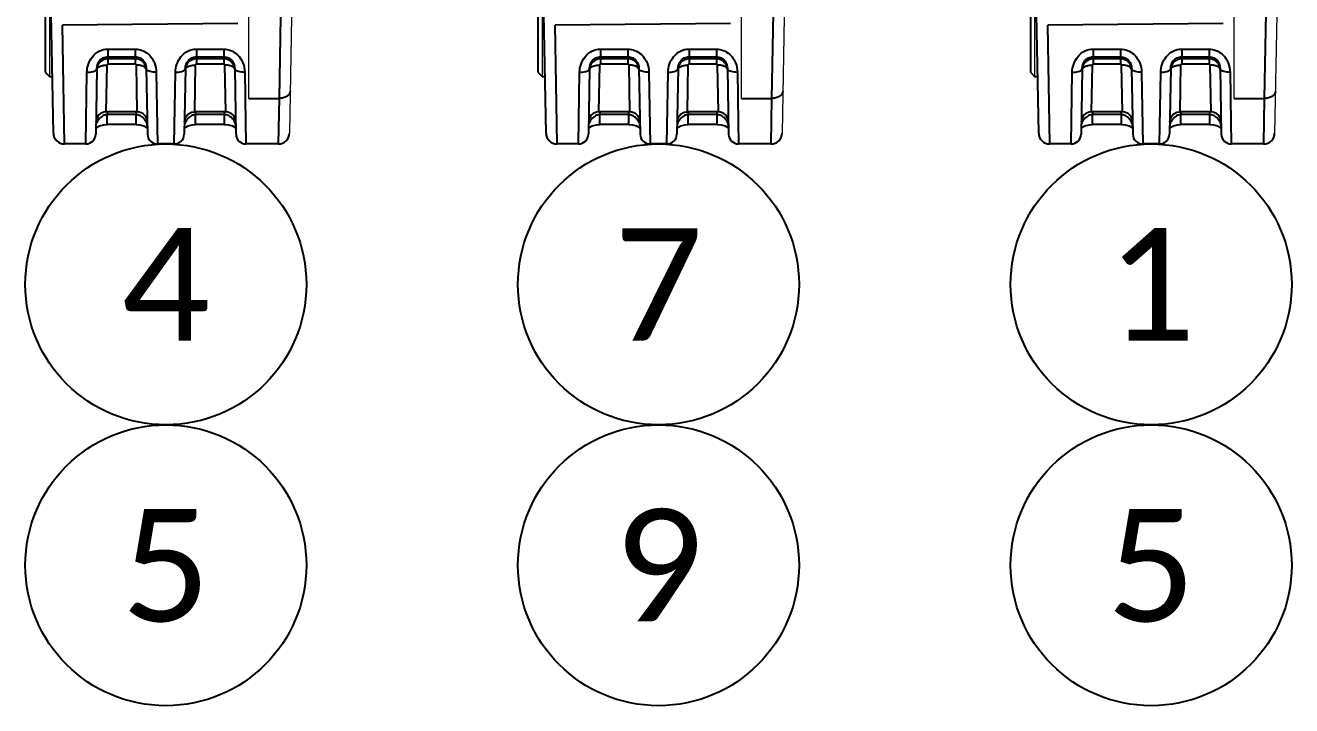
# Model space of a CAD drawing. Header units: inches. Extents: x 0 to 316, y -1 to 150.
# Drawn here: x 253.35 to 253.914, y 26.57 to 26.873 of the extents above; entities that cross this region are included whole.
import ezdxf
from ezdxf.enums import TextEntityAlignment as Align

# ---------------------------------------------------------------- set-up
doc = ezdxf.new("R2010")
doc.units = ezdxf.units.IN
doc.header["$MEASUREMENT"] = 0
doc.linetypes.add('DASHED', pattern=[0.75, 0.5, -0.25])
doc.linetypes.add('HIDDEN2', pattern=[0.1875, 0.125, -0.0625])
doc.styles.add('Calibri', font='calibri.ttf')

# ---------------------------------------------------------------- blocks, each defined once
blk = doc.blocks.new('AB 5069-Module Base')
at = {"color": 7, "linetype": 'Continuous', "lineweight": 0}
for p, q in [((0.5315, -2.7444), (0.5315, 1.261)), ((0.1772, -2.706), (0.1772, -2.3917)), ((0.6099, -2.4453), (0.6036, -2.8062))]:
    blk.add_line(p, q, dxfattribs=at)
at = {"color": 7, "linetype": 'Continuous'}
for p, q in [((0.5906, -2.4334), (0.5852, -2.7444)), ((0.1693, -2.5201), (0.1693, -2.698)), ((0.1838, -2.8062), (0.1801, -2.5943)), ((0.5122, -2.6113), (0.2001, -2.6143)), ((0.2035, -2.8256), (0.2001, -2.6143)), ((0.2808, -2.6566), (0.3294, -2.6566)), ((0.2808, -2.6566), (0.2808, -2.6704)), ((0.3294, -2.6566), (0.3294, -2.6704)), ((0.4383, -2.6566), (0.4869, -2.6566)), ((0.4383, -2.6566), (0.4383, -2.6704)), ((0.4869, -2.6566), (0.4869, -2.6704)), ((0.2808, -2.6704), (0.3294, -2.6704)), ((0.2808, -2.6704), (0.2808, -2.674)), ((0.3295, -2.674), (0.2808, -2.674)), ((0.2808, -2.674), (0.2808, -2.6834)), ((0.3295, -2.674), (0.3294, -2.6704)), ((0.3295, -2.674), (0.3295, -2.6834)), ((0.4383, -2.6704), (0.4382, -2.674)), ((0.487, -2.674), (0.4382, -2.674)), ((0.4382, -2.674), (0.4382, -2.6834)), ((0.4383, -2.6704), (0.4869, -2.6704)), ((0.487, -2.674), (0.4869, -2.6704)), ((0.487, -2.674), (0.487, -2.6834)), ((0.1693, -2.698), (0.1772, -2.706)), ((0.2414, -2.8256), (0.2434, -2.6981)), ((0.2611, -2.6911), (0.2591, -2.8081)), ((0.2788, -2.6852), (0.2772, -2.7685)), ((0.3295, -2.6834), (0.2808, -2.6834)), ((0.3331, -2.7685), (0.3314, -2.6852)), ((0.3491, -2.6911), (0.3512, -2.8082)), ((0.3668, -2.6981), (0.3689, -2.8256)), ((0.3988, -2.8256), (0.4009, -2.6981)), ((0.4186, -2.6911), (0.4166, -2.8081)), ((0.4363, -2.6852), (0.4347, -2.7685)), ((0.487, -2.6834), (0.4382, -2.6834)), ((0.4905, -2.7685), (0.4889, -2.6852)), ((0.5066, -2.6911), (0.5086, -2.8082)), ((0.5243, -2.6981), (0.525, -2.7397)), ((0.1821, -2.706), (0.1772, -2.706)), ((0.525, -2.7397), (0.5251, -2.7449)), ((0.5251, -2.7449), (0.5264, -2.8256)), ((0.5315, -2.7444), (0.5852, -2.7444)), ((0.5852, -2.7444), (0.5839, -2.8256)), ((0.333, -2.7685), (0.2772, -2.7685)), ((0.2795, -2.7684), (0.2794, -2.7734)), ((0.3309, -2.7734), (0.3308, -2.7684)), ((0.4905, -2.7685), (0.4347, -2.7685)), ((0.4369, -2.7684), (0.4368, -2.7734)), ((0.4884, -2.7734), (0.4883, -2.7684)), ((0.266, -2.7932), (0.2734, -2.7913)), ((0.2734, -2.7913), (0.2794, -2.7908)), ((0.3309, -2.7734), (0.2794, -2.7734)), ((0.2794, -2.7908), (0.2794, -2.7734)), ((0.3309, -2.7908), (0.2794, -2.7908)), ((0.3309, -2.7908), (0.3309, -2.7734)), ((0.3309, -2.7908), (0.3378, -2.7914)), ((0.3378, -2.7914), (0.3448, -2.7935)), ((0.3448, -2.7935), (0.3499, -2.7962)), ((0.4235, -2.7932), (0.4309, -2.7913)), ((0.4309, -2.7913), (0.4368, -2.7908)), ((0.4884, -2.7734), (0.4368, -2.7734)), ((0.4368, -2.7908), (0.4368, -2.7734)), ((0.4884, -2.7908), (0.4368, -2.7908)), ((0.4884, -2.7908), (0.4884, -2.7734)), ((0.4884, -2.7908), (0.4952, -2.7914)), ((0.4952, -2.7914), (0.5022, -2.7935)), ((0.5022, -2.7935), (0.5074, -2.7962)), ((0.3499, -2.7962), (0.351, -2.797)), ((0.5074, -2.7962), (0.5084, -2.797)), ((0.2414, -2.8256), (0.2035, -2.8256)), ((0.3989, -2.8256), (0.3689, -2.8256)), ((0.5839, -2.8256), (0.5263, -2.8256))]:
    blk.add_line(p, q, dxfattribs=at)
for points in [[(0.4169, -2.7859), (0.4187, -2.7786), (0.4232, -2.7727), (0.4298, -2.7692), (0.4347, -2.7685)], [(0.2593, -2.7971), (0.2606, -2.796), (0.266, -2.7932)], [(0.4168, -2.7971), (0.418, -2.796), (0.4235, -2.7932)]]:
    blk.add_lwpolyline(points, dxfattribs=at)
for centre, radius, start, end in [((0.3295, -2.6938), 0.0198, 71.2467, 89.9447), ((0.4869, -2.6938), 0.0198, 71.2467, 89.9447), ((0.2808, -2.6938), 0.0197, 172.2954, 178.9826), ((0.3294, -2.6938), 0.0198, 25.2523, 36.4227), ((0.4382, -2.6938), 0.0197, 172.2954, 178.9826), ((0.4869, -2.6938), 0.0198, 25.2523, 36.4227), ((0.2772, -2.7862), 0.0177, 90, 179), ((0.3331, -2.7862), 0.0177, 1.0214, 90), ((0.4905, -2.7862), 0.0177, 1.0174, 90), ((0.3306, -2.7887), 0.0153, 83.8451, 89.0763), ((0.3305, -2.7901), 0.0167, 73.1888, 83.8065), ((0.3253, -2.7984), 0.0266, 34.4738, 46.0061), ((0.4881, -2.7887), 0.0153, 83.845, 89.0763), ((0.4879, -2.7901), 0.0167, 73.1888, 83.8064), ((0.4828, -2.7984), 0.0266, 34.4738, 46.0061), ((0.2035, -2.8059), 0.0197, 181, 270), ((0.2414, -2.8079), 0.0177, 270, 359), ((0.3689, -2.8079), 0.0177, 181, 270), ((0.3988, -2.8079), 0.0177, 270, 359), ((0.5264, -2.8079), 0.0177, 181, 270), ((0.5839, -2.8059), 0.0197, 270, 359)]:
    blk.add_arc(centre, radius, start, end, dxfattribs=at)
for points, knots in [([(0.2434, -2.6981), (0.2436, -2.6882), (0.2488, -2.6725), (0.2649, -2.6592), (0.2756, -2.6566), (0.2808, -2.6566)], [0, 0, 0, 0, 0.484719, 0.740812, 1, 1, 1, 1]), ([(0.4009, -2.6981), (0.401, -2.6882), (0.4063, -2.6725), (0.4224, -2.6592), (0.433, -2.6566), (0.4383, -2.6566)], [0, 0, 0, 0, 0.484719, 0.740812, 1, 1, 1, 1]), ([(0.2611, -2.6911), (0.2612, -2.6863), (0.2638, -2.6785), (0.2721, -2.6718), (0.2779, -2.6704), (0.2808, -2.6704)], [0, 0, 0, 0, 0.455239, 0.720173, 1, 1, 1, 1]), ([(0.3294, -2.6704), (0.3323, -2.6704), (0.3381, -2.6718), (0.3464, -2.6785), (0.349, -2.6863), (0.3491, -2.6911)], [0, 0, 0, 0, 0.279908, 0.545019, 1, 1, 1, 1]), ([(0.3417, -2.6589), (0.3458, -2.6605), (0.3534, -2.6653), (0.3588, -2.6723), (0.361, -2.676)], [0, 0, 0, 0, 0.504417, 1, 1, 1, 1]), ([(0.361, -2.676), (0.3619, -2.6777), (0.3652, -2.6846), (0.3667, -2.6924), (0.3668, -2.6981)], [0, 0, 0, 0, 0.256142, 1, 1, 1, 1]), ([(0.4186, -2.6911), (0.4187, -2.6863), (0.4213, -2.6785), (0.4296, -2.6718), (0.4354, -2.6704), (0.4383, -2.6704)], [0, 0, 0, 0, 0.455239, 0.720173, 1, 1, 1, 1]), ([(0.4869, -2.6704), (0.4898, -2.6704), (0.4956, -2.6718), (0.5039, -2.6785), (0.5065, -2.6863), (0.5066, -2.6911)], [0, 0, 0, 0, 0.279908, 0.545019, 1, 1, 1, 1]), ([(0.4992, -2.6589), (0.5033, -2.6605), (0.5108, -2.6653), (0.5163, -2.6723), (0.5184, -2.676)], [0, 0, 0, 0, 0.504417, 1, 1, 1, 1]), ([(0.5184, -2.676), (0.5194, -2.6777), (0.5227, -2.6846), (0.5242, -2.6924), (0.5243, -2.6981)], [0, 0, 0, 0, 0.256142, 1, 1, 1, 1]), ([(0.2434, -2.6981), (0.2471, -2.6981), (0.253, -2.6975), (0.2593, -2.6949), (0.2606, -2.6928)], [0, 0, 0, 0, 0.598422, 1, 1, 1, 1]), ([(0.2611, -2.6934), (0.2611, -2.693), (0.2614, -2.6914), (0.2625, -2.69), (0.2635, -2.6892)], [0, 0, 0, 0, 0.224041, 1, 1, 1, 1]), ([(0.2635, -2.6892), (0.2639, -2.6889), (0.2659, -2.6876), (0.2682, -2.6867), (0.27, -2.6863)], [0, 0, 0, 0, 0.219297, 1, 1, 1, 1]), ([(0.27, -2.6863), (0.2707, -2.6861), (0.2736, -2.6854), (0.2765, -2.6852), (0.2788, -2.6852)], [0, 0, 0, 0, 0.239434, 1, 1, 1, 1]), ([(0.2808, -2.6834), (0.2803, -2.6834), (0.2792, -2.6838), (0.2788, -2.6848), (0.2788, -2.6852)], [0, 0, 0, 0, 0.52176, 1, 1, 1, 1]), ([(0.3314, -2.6852), (0.3314, -2.6848), (0.331, -2.6838), (0.33, -2.6834), (0.3295, -2.6834)], [0, 0, 0, 0, 0.479228, 1, 1, 1, 1]), ([(0.3403, -2.6863), (0.3396, -2.6861), (0.3367, -2.6854), (0.3337, -2.6852), (0.3314, -2.6852)], [0, 0, 0, 0, 0.239432, 1, 1, 1, 1]), ([(0.3467, -2.6892), (0.3463, -2.6889), (0.3443, -2.6876), (0.3421, -2.6867), (0.3403, -2.6863)], [0, 0, 0, 0, 0.219296, 1, 1, 1, 1]), ([(0.3492, -2.6934), (0.3491, -2.693), (0.3489, -2.6914), (0.3477, -2.69), (0.3467, -2.6892)], [0, 0, 0, 0, 0.224044, 1, 1, 1, 1]), ([(0.3668, -2.6981), (0.3632, -2.6981), (0.3572, -2.6975), (0.3509, -2.6949), (0.3496, -2.6928)], [0, 0, 0, 0, 0.598417, 1, 1, 1, 1]), ([(0.4009, -2.6981), (0.4046, -2.6981), (0.4105, -2.6975), (0.4168, -2.6949), (0.4181, -2.6928)], [0, 0, 0, 0, 0.598422, 1, 1, 1, 1]), ([(0.4186, -2.6934), (0.4186, -2.693), (0.4188, -2.6914), (0.42, -2.69), (0.421, -2.6892)], [0, 0, 0, 0, 0.224041, 1, 1, 1, 1]), ([(0.421, -2.6892), (0.4214, -2.6889), (0.4234, -2.6876), (0.4257, -2.6867), (0.4275, -2.6863)], [0, 0, 0, 0, 0.219298, 1, 1, 1, 1]), ([(0.4275, -2.6863), (0.4281, -2.6861), (0.431, -2.6854), (0.434, -2.6852), (0.4363, -2.6852)], [0, 0, 0, 0, 0.239434, 1, 1, 1, 1]), ([(0.4382, -2.6834), (0.4377, -2.6834), (0.4367, -2.6838), (0.4363, -2.6848), (0.4363, -2.6852)], [0, 0, 0, 0, 0.52176, 1, 1, 1, 1]), ([(0.4889, -2.6852), (0.4889, -2.6848), (0.4885, -2.6838), (0.4875, -2.6834), (0.487, -2.6834)], [0, 0, 0, 0, 0.479228, 1, 1, 1, 1]), ([(0.4977, -2.6863), (0.4971, -2.6861), (0.4942, -2.6854), (0.4912, -2.6852), (0.4889, -2.6852)], [0, 0, 0, 0, 0.239432, 1, 1, 1, 1]), ([(0.5042, -2.6892), (0.5038, -2.6889), (0.5018, -2.6876), (0.4995, -2.6867), (0.4977, -2.6863)], [0, 0, 0, 0, 0.219296, 1, 1, 1, 1]), ([(0.5066, -2.6934), (0.5066, -2.693), (0.5064, -2.6914), (0.5052, -2.69), (0.5042, -2.6892)], [0, 0, 0, 0, 0.224044, 1, 1, 1, 1]), ([(0.5243, -2.6981), (0.5206, -2.6981), (0.5147, -2.6975), (0.5084, -2.6949), (0.5071, -2.6928)], [0, 0, 0, 0, 0.598417, 1, 1, 1, 1]), ([(0.6049, -2.7324), (0.6049, -2.7341), (0.6035, -2.7376), (0.5989, -2.7415), (0.5925, -2.7439), (0.5877, -2.7444), (0.5852, -2.7444)], [0, 0, 0, 0, 0.195394, 0.426355, 0.700126, 1, 1, 1, 1]), ([(0.2738, -2.7745), (0.2728, -2.7749), (0.2693, -2.7765), (0.2663, -2.7792), (0.2645, -2.7814)], [0, 0, 0, 0, 0.266407, 1, 1, 1, 1]), ([(0.3437, -2.7792), (0.3432, -2.7787), (0.3407, -2.7765), (0.3377, -2.7748), (0.3353, -2.7741)], [0, 0, 0, 0, 0.238633, 1, 1, 1, 1]), ([(0.3509, -2.7934), (0.3509, -2.7929), (0.3508, -2.7912), (0.3503, -2.7894), (0.3498, -2.7882)], [0, 0, 0, 0, 0.236307, 1, 1, 1, 1]), ([(0.4313, -2.7745), (0.4303, -2.7749), (0.4268, -2.7765), (0.4238, -2.7792), (0.422, -2.7814)], [0, 0, 0, 0, 0.266407, 1, 1, 1, 1]), ([(0.5012, -2.7792), (0.5007, -2.7787), (0.4982, -2.7765), (0.4952, -2.7748), (0.4928, -2.7741)], [0, 0, 0, 0, 0.238633, 1, 1, 1, 1]), ([(0.5084, -2.7934), (0.5084, -2.7929), (0.5082, -2.7912), (0.5078, -2.7894), (0.5073, -2.7882)], [0, 0, 0, 0, 0.236307, 1, 1, 1, 1])]:
    blk.add_open_spline(points, degree=3, knots=knots, dxfattribs=at)
for points in [[(0.3294, -2.6566), (0.3336, -2.6566), (0.3378, -2.6574), (0.3417, -2.6589)], [(0.4869, -2.6566), (0.491, -2.6566), (0.4953, -2.6574), (0.4992, -2.6589)], [(0.2729, -2.6757), (0.2699, -2.677), (0.2671, -2.6792), (0.2651, -2.6818)], [(0.2808, -2.674), (0.2781, -2.674), (0.2754, -2.6746), (0.2729, -2.6757)], [(0.3453, -2.682), (0.343, -2.6789), (0.3395, -2.6763), (0.3358, -2.6751)], [(0.4304, -2.6757), (0.4274, -2.677), (0.4246, -2.6792), (0.4226, -2.6818)], [(0.4382, -2.674), (0.4356, -2.674), (0.4328, -2.6746), (0.4304, -2.6757)], [(0.5028, -2.682), (0.5005, -2.6789), (0.497, -2.6763), (0.4933, -2.6751)], [(0.2606, -2.6928), (0.2609, -2.6923), (0.2611, -2.6917), (0.2611, -2.6911)], [(0.2651, -2.6818), (0.2631, -2.6845), (0.2617, -2.6878), (0.2613, -2.6911)], [(0.3492, -2.6934), (0.3491, -2.6906), (0.3485, -2.6878), (0.3473, -2.6853)], [(0.3496, -2.6928), (0.3493, -2.6923), (0.3491, -2.6917), (0.3491, -2.6911)], [(0.4181, -2.6928), (0.4184, -2.6923), (0.4186, -2.6917), (0.4186, -2.6911)], [(0.4226, -2.6818), (0.4206, -2.6845), (0.4192, -2.6878), (0.4187, -2.6911)], [(0.5066, -2.6934), (0.5066, -2.6906), (0.5059, -2.6878), (0.5048, -2.6853)], [(0.5071, -2.6928), (0.5068, -2.6923), (0.5066, -2.6917), (0.5066, -2.6911)], [(0.2601, -2.7892), (0.2596, -2.7906), (0.2594, -2.792), (0.2593, -2.7934)], [(0.2618, -2.7853), (0.2611, -2.7865), (0.2605, -2.7879), (0.2601, -2.7892)], [(0.2645, -2.7814), (0.2635, -2.7826), (0.2626, -2.7839), (0.2618, -2.7853)], [(0.2794, -2.7734), (0.2775, -2.7734), (0.2756, -2.7738), (0.2738, -2.7745)], [(0.3498, -2.7882), (0.3491, -2.7865), (0.3482, -2.7848), (0.3472, -2.7833)], [(0.4176, -2.7892), (0.4171, -2.7906), (0.4168, -2.792), (0.4168, -2.7934)], [(0.4193, -2.7853), (0.4186, -2.7865), (0.418, -2.7879), (0.4176, -2.7892)], [(0.422, -2.7814), (0.421, -2.7826), (0.4201, -2.7839), (0.4193, -2.7853)], [(0.4368, -2.7734), (0.4349, -2.7734), (0.433, -2.7738), (0.4313, -2.7745)], [(0.5073, -2.7882), (0.5066, -2.7865), (0.5057, -2.7848), (0.5047, -2.7833)]]:
    blk.add_open_spline(points, degree=3, dxfattribs=at)
at = {"color": 3, "linetype": 'DASHED', "style": 'Calibri'}
blk.add_attdef('PARTNUMBER', text='', height=0.0625, dxfattribs=at).set_placement((0.4338, 1.9561), align=Align.MIDDLE_CENTER)
blk = doc.blocks.new('Reference Number')
at = {"color": 6, "linetype": 'Continuous'}
blk.add_circle((0, 0), 0.125, dxfattribs=at)
at = {"color": 6, "linetype": 'Continuous', "style": 'Calibri'}
blk.add_attdef('REFERENCE_#', text='', height=0.1, dxfattribs=at).set_placement((0, 0), align=Align.MIDDLE_CENTER)

msp = doc.modelspace()

# ---------------------------------------------------------------- block references
at = {"color": 2, "linetype": 'DASHED', "xscale": 0.2504457935124523, "yscale": 0.2504457935124523, "zscale": 0.2504457935124523}
for p in [(253.31611, 27.5278), (253.53562, 27.5278), (253.75513, 27.5278)]:
    msp.add_blockref('AB 5069-Module Base', p, dxfattribs=at)
at = {"color": 7, "linetype": 'HIDDEN2', "ltscale": 2, "xscale": 0.5008915870249045, "yscale": 0.5008915870249045, "zscale": 0.5008915870249045}
for p, values in [((253.41225, 26.75753), {'REFERENCE_#': '4'}), ((253.63176, 26.75753), {'REFERENCE_#': '7'}), ((253.85127, 26.75753), {'REFERENCE_#': '1'}), ((253.41225, 26.63231), {'REFERENCE_#': '5'}), ((253.63176, 26.63231), {'REFERENCE_#': '9'}), ((253.85127, 26.63231), {'REFERENCE_#': '5'})]:
    msp.add_blockref('Reference Number', p, dxfattribs=at).add_auto_attribs(values)

doc.saveas('drawing.dxf')
